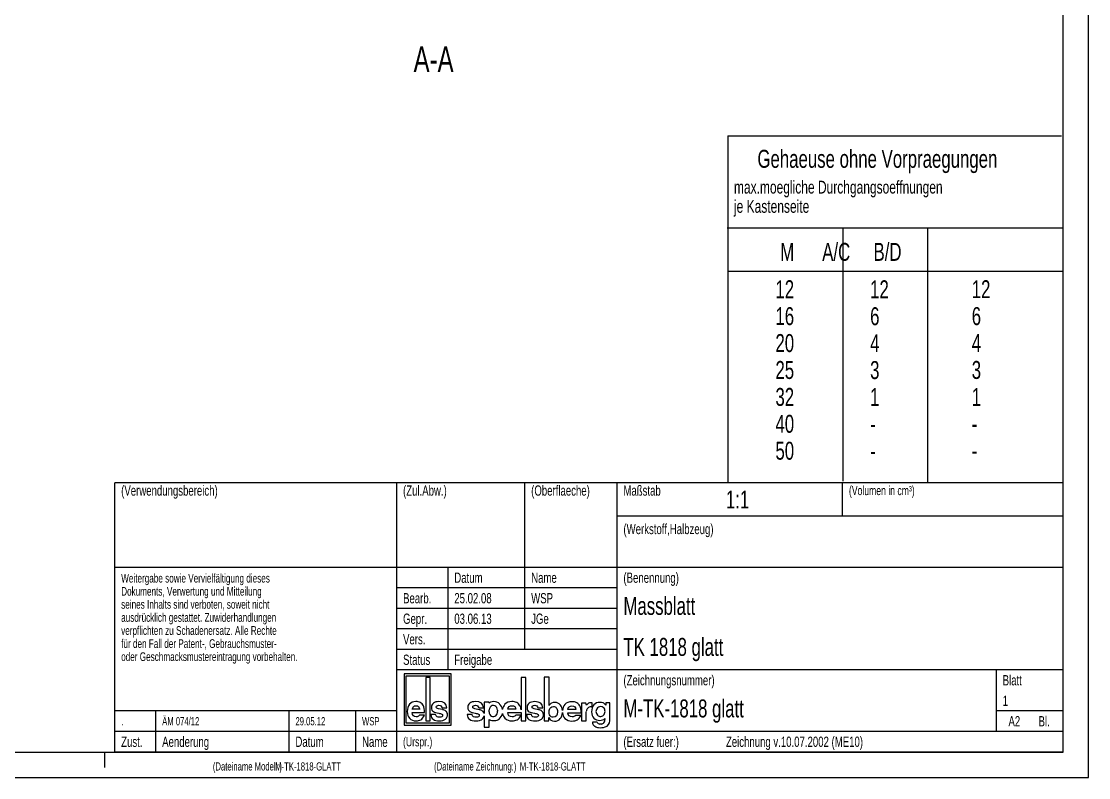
# Model space of a CAD drawing. Header units: millimetres. Extents: x 0 to 594, y 0 to 420.
# Drawn here: x 385.7 to 594, y 0 to 147.5 of the extents above; entities that cross this region are included whole.
import ezdxf

# ---------------------------------------------------------------- set-up
doc = ezdxf.new("R2010")
doc.units = ezdxf.units.MM
doc.header["$LTSCALE"] = 32.67
doc.layers.get('0').update_dxf_attribs({"linetype": 'CONTINUOUS'})
doc.styles.get("Standard").update_dxf_attribs({"font": 'txt', "width": 0.7})
doc.styles.add('TEXTSTYLE_3', font='txt', dxfattribs={"width": 0.7})
doc.styles.add('TEXTSTYLE_5', font='txt', dxfattribs={"width": 0.7})

# ---------------------------------------------------------------- blocks, each defined once
blk = doc.blocks.new('ELS-SPELSBERG-LOGO_BL0', base_point=(480.5, 15.01))
at = {"color": 5, "linetype": 'Continuous'}
for p, q in [((460.44, 20.25), (460.44, 10.25)), ((469.64, 20.25), (460.44, 20.25)), ((460.84, 10.65), (460.84, 19.85)), ((460.84, 19.85), (469.24, 19.85)), ((464.65, 19.56), (464.65, 11.07)), ((465.51, 19.56), (464.65, 19.56)), ((465.51, 11.07), (465.51, 19.56)), ((469.24, 19.85), (469.24, 10.65)), ((469.64, 10.25), (469.64, 20.25)), ((483.26, 19.56), (483.26, 13.22)), ((484.17, 19.56), (483.26, 19.56)), ((484.17, 11.09), (484.17, 19.56)), ((487.74, 19.6), (487.74, 11.11)), ((488.72, 19.6), (487.74, 19.6)), ((488.72, 14.05), (488.72, 19.6)), ((476.05, 14.74), (476.05, 12.49)), ((476.96, 14.74), (476.05, 14.74)), ((477, 14.54), (476.96, 14.74)), ((500.56, 14.59), (499.79, 14.59)), ((499.79, 14.59), (499.79, 14.15)), ((500.56, 11.1), (500.56, 14.59)), ((462.01, 12.7), (464.42, 12.7)), ((463.47, 13.35), (462.02, 13.35)), ((467.94, 13.27), (467.12, 13.45)), ((467.83, 13.64), (468.78, 13.64)), ((475.09, 13.26), (474.26, 13.45)), ((474.98, 13.64), (475.95, 13.64)), ((477.03, 12.85), (477.03, 13.25)), ((478.65, 13.18), (478.65, 12.96)), ((480.65, 12.7), (483.26, 12.7)), ((482.25, 13.35), (480.66, 13.35)), ((483.26, 12.7), (483.26, 11.09)), ((486.66, 13.26), (485.83, 13.45)), ((486.55, 13.63), (487.52, 13.63)), ((492.36, 12.67), (495, 12.67)), ((493.96, 13.32), (492.37, 13.32)), ((495.87, 14.52), (495.02, 14.52)), ((495.02, 14.52), (495.02, 11.09)), ((496.01, 14.16), (495.87, 14.52)), ((495.93, 12.45), (495.98, 12.87)), ((497, 13.84), (497.15, 13.81)), ((497.15, 13.81), (497.15, 14.57)), ((469.24, 10.65), (460.84, 10.65)), ((464.38, 12.18), (463.43, 12.18)), ((464.65, 11.07), (465.51, 11.07)), ((466.58, 12.31), (465.64, 12.31)), ((473.71, 12.31), (472.74, 12.31)), ((476.05, 12.09), (476.05, 9.87)), ((477.05, 9.87), (477.05, 11.35)), ((483.25, 12.18), (482.21, 12.18)), ((483.26, 11.09), (484.17, 11.09)), ((485.27, 12.3), (484.3, 12.3)), ((487.74, 11.11), (488.69, 11.11)), ((488.69, 11.11), (488.69, 11.71)), ((494.95, 12.15), (493.91, 12.15)), ((495.02, 11.09), (495.93, 11.09)), ((495.93, 11.09), (495.93, 12.45)), ((498.1, 10.83), (497.16, 10.83)), ((460.44, 10.25), (469.64, 10.25)), ((476.05, 9.87), (477.05, 9.87))]:
    blk.add_line(p, q, dxfattribs=at)
for centre, radius, start, end in [((496.97, 14.27), 0.345, 59.0327, 85.0304), ((467.35, 10.74), 2.59, 69.2758, 76.8543), ((474.49, 10.63), 2.7, 69.7119, 77.1464), ((477.86, 13.25), 0.832, 105.466, 180), ((478.16, 12.85), 1.14, 180, 207.1129), ((477.84, 13.31), 0.772, 31.7883, 105.466), ((477.64, 13.18), 1.01, 0, 31.7883), ((476.89, 12.96), 1.76, 343.6739, 360), ((477.71, 12.94), 1.97, 309.7463, 348.1343), ((477.71, 12.94), 1.97, 11.312, 46.3381), ((486.06, 10.63), 2.7, 69.7119, 77.1464), ((497.28, 12.73), 1.31, 148.1557, 173.6978), ((496.88, 13.02), 0.81, 100.4697, 150.7958), ((496.92, 12.79), 1.05, 85.4035, 100.4697), ((498.87, 12.91), 1, 136.017, 224.1104), ((498.77, 13.01), 0.86, 5.5735, 136.017), ((498.64, 12.91), 1, 325.2838, 10.5326), ((477.84, 12.68), 0.772, 207.1129, 343.6739), ((478.04, 12.81), 1.69, 262.2255, 297.774), ((478.58, 11.78), 0.527, 297.774, 318.4232), ((498.66, 11.07), 0.607, 202.8281, 268.9291), ((498.76, 12.75), 0.816, 221.6999, 329.3664), ((498.79, 18.48), 8.01, 268.9291, 271.0709), ((498.93, 11.07), 0.607, 271.0709, 324.7131), ((498.66, 11.27), 0.946, 324.7131, 3.2978), ((502.91, 11.51), 3.32, 179.9742, 183.2978), ((499.29, 11.1), 1.27, 287.7363, 360), ((498.54, 11.35), 1.6, 236.3397, 262.5863), ((498.74, 12.83), 3.08, 262.5863, 287.7363)]:
    blk.add_arc(centre, radius, start, end, dxfattribs=at)
for points in [[(462.75, 14.84), (462.2, 14.84), (461.77, 14.66), (461.49, 14.31)], [(463.6, 14.63), (463.36, 14.77), (463.07, 14.84), (462.75, 14.84)], [(464.19, 14.02), (464.04, 14.29), (463.85, 14.5), (463.6, 14.63)], [(467.21, 14.84), (466.76, 14.84), (466.41, 14.73), (466.15, 14.52)], [(468.78, 13.64), (468.73, 14.44), (468.2, 14.84), (467.21, 14.84)], [(474.35, 14.84), (473.89, 14.84), (473.52, 14.73), (473.26, 14.52)], [(475.95, 13.64), (475.9, 14.44), (475.36, 14.84), (474.35, 14.84)], [(477.32, 14.74), (477.22, 14.7), (477.11, 14.64), (477, 14.54)], [(477.89, 14.84), (477.67, 14.84), (477.48, 14.81), (477.32, 14.74)], [(479.07, 14.37), (478.78, 14.68), (478.38, 14.84), (477.89, 14.84)], [(481.46, 14.84), (480.85, 14.84), (480.39, 14.67), (480.08, 14.31)], [(482.4, 14.64), (482.13, 14.77), (481.82, 14.84), (481.46, 14.84)], [(483.04, 14.02), (482.88, 14.29), (482.67, 14.5), (482.4, 14.64)], [(485.91, 14.83), (485.45, 14.83), (485.09, 14.73), (484.83, 14.52)], [(487.52, 13.63), (487.47, 14.43), (486.93, 14.83), (485.91, 14.83)], [(489.81, 14.66), (489.59, 14.66), (489.39, 14.62), (489.21, 14.54)], [(490.93, 14.17), (490.66, 14.5), (490.29, 14.66), (489.81, 14.66)], [(493.17, 14.81), (492.56, 14.81), (492.1, 14.64), (491.79, 14.29)], [(494.11, 14.61), (493.84, 14.74), (493.52, 14.81), (493.17, 14.81)], [(494.75, 13.99), (494.59, 14.27), (494.37, 14.47), (494.11, 14.61)], [(496.84, 14.62), (496.52, 14.62), (496.25, 14.47), (496.01, 14.16)], [(497, 14.62), (496.93, 14.62), (496.88, 14.62), (496.84, 14.62)], [(498.65, 14.69), (498.17, 14.69), (497.78, 14.53), (497.48, 14.21)], [(499.26, 14.58), (499.07, 14.65), (498.87, 14.69), (498.65, 14.69)], [(499.79, 14.15), (499.62, 14.36), (499.44, 14.51), (499.26, 14.58)], [(461.49, 14.31), (461.2, 13.96), (461.06, 13.49), (461.06, 12.89)], [(461.06, 12.89), (461.06, 12.35), (461.21, 11.91), (461.52, 11.57)], [(462.8, 11.88), (462.31, 11.88), (462.05, 12.15), (462.01, 12.7)], [(462.02, 13.35), (462.09, 13.8), (462.34, 14.03), (462.76, 14.03)], [(462.76, 14.03), (463.19, 14.03), (463.42, 13.8), (463.47, 13.35)], [(464.42, 12.7), (464.41, 13.31), (464.34, 13.75), (464.19, 14.02)], [(466.15, 14.52), (465.89, 14.31), (465.76, 14.02), (465.76, 13.67)], [(465.76, 13.67), (465.76, 13.28), (465.89, 13.02), (466.16, 12.88)], [(466.16, 12.88), (466.42, 12.75), (466.76, 12.65), (467.18, 12.58)], [(466.7, 13.79), (466.7, 13.89), (466.75, 13.97), (466.85, 14.03)], [(466.83, 13.55), (466.75, 13.6), (466.7, 13.68), (466.7, 13.79)], [(467.12, 13.45), (467.01, 13.47), (466.91, 13.51), (466.83, 13.55)], [(466.85, 14.03), (466.94, 14.08), (467.06, 14.11), (467.21, 14.11)], [(467.18, 12.58), (467.43, 12.53), (467.63, 12.48), (467.77, 12.41)], [(467.21, 14.11), (467.57, 14.11), (467.77, 13.95), (467.83, 13.64)], [(468.79, 12.74), (468.69, 12.93), (468.52, 13.07), (468.27, 13.17)], [(468.89, 12.3), (468.89, 12.47), (468.86, 12.62), (468.79, 12.74)], [(473.26, 14.52), (472.99, 14.31), (472.86, 14.02), (472.86, 13.66)], [(472.86, 13.66), (472.86, 13.28), (473, 13.02), (473.28, 12.88)], [(473.28, 12.88), (473.54, 12.74), (473.88, 12.64), (474.31, 12.57)], [(473.83, 13.79), (473.83, 13.89), (473.88, 13.97), (473.97, 14.02)], [(473.96, 13.55), (473.87, 13.6), (473.83, 13.68), (473.83, 13.79)], [(474.26, 13.45), (474.14, 13.47), (474.04, 13.51), (473.96, 13.55)], [(473.97, 14.02), (474.07, 14.08), (474.2, 14.11), (474.35, 14.11)], [(474.31, 12.57), (474.57, 12.53), (474.77, 12.48), (474.92, 12.41)], [(474.35, 14.11), (474.71, 14.11), (474.92, 13.95), (474.98, 13.64)], [(475.96, 12.74), (475.86, 12.93), (475.69, 13.07), (475.43, 13.16)], [(476.05, 12.49), (476.03, 12.58), (476, 12.67), (475.96, 12.74)], [(480.08, 14.31), (479.85, 14.05), (479.7, 13.73), (479.64, 13.33)], [(479.64, 12.54), (479.7, 12.16), (479.86, 11.84), (480.11, 11.58)], [(481.52, 11.88), (480.98, 11.88), (480.69, 12.15), (480.65, 12.7)], [(480.66, 13.35), (480.74, 13.8), (481.01, 14.03), (481.48, 14.03)], [(481.48, 14.03), (481.94, 14.03), (482.2, 13.8), (482.25, 13.35)], [(483.26, 13.22), (483.22, 13.57), (483.15, 13.83), (483.04, 14.02)], [(484.83, 14.52), (484.56, 14.3), (484.43, 14.02), (484.43, 13.66)], [(484.43, 13.66), (484.43, 13.27), (484.57, 13.01), (484.84, 12.87)], [(484.84, 12.87), (485.1, 12.74), (485.45, 12.64), (485.88, 12.57)], [(485.4, 13.79), (485.4, 13.89), (485.44, 13.96), (485.54, 14.02)], [(485.53, 13.55), (485.44, 13.59), (485.4, 13.67), (485.4, 13.79)], [(485.83, 13.45), (485.71, 13.47), (485.61, 13.5), (485.53, 13.55)], [(485.54, 14.02), (485.64, 14.08), (485.77, 14.11), (485.91, 14.11)], [(485.88, 12.57), (486.14, 12.53), (486.34, 12.47), (486.48, 12.4)], [(485.91, 14.11), (486.28, 14.11), (486.49, 13.95), (486.55, 13.63)], [(487.53, 12.74), (487.43, 12.93), (487.25, 13.06), (487, 13.16)], [(487.63, 12.3), (487.63, 12.46), (487.6, 12.61), (487.53, 12.74)], [(488.71, 12.83), (488.71, 13.21), (488.82, 13.49), (489.03, 13.68)], [(489.12, 11.89), (488.85, 12.05), (488.71, 12.37), (488.71, 12.83)], [(489.21, 14.54), (489.02, 14.45), (488.86, 14.29), (488.72, 14.05)], [(489.03, 13.68), (489.18, 13.81), (489.35, 13.88), (489.55, 13.88)], [(490.35, 12.85), (490.35, 12.15), (490.07, 11.79), (489.52, 11.79)], [(489.55, 13.88), (489.79, 13.88), (489.99, 13.79), (490.13, 13.61)], [(490.13, 13.61), (490.28, 13.44), (490.35, 13.18), (490.35, 12.85)], [(490.9, 11.52), (491.15, 11.81), (491.29, 12.2), (491.33, 12.68)], [(491.33, 13.09), (491.3, 13.53), (491.17, 13.89), (490.93, 14.17)], [(491.79, 14.29), (491.52, 13.98), (491.36, 13.58), (491.33, 13.09)], [(491.33, 12.68), (491.36, 12.22), (491.53, 11.84), (491.82, 11.55)], [(493.23, 11.85), (492.69, 11.85), (492.4, 12.13), (492.36, 12.67)], [(492.37, 13.32), (492.45, 13.78), (492.72, 14), (493.18, 14)], [(493.18, 14), (493.65, 14), (493.91, 13.78), (493.96, 13.32)], [(495, 12.67), (494.99, 13.28), (494.91, 13.72), (494.75, 13.99)], [(497.48, 14.21), (497.17, 13.89), (497.02, 13.43), (497.02, 12.84)], [(497.02, 12.84), (497.02, 12.32), (497.17, 11.91), (497.47, 11.62)], [(461.52, 11.57), (461.82, 11.23), (462.24, 11.07), (462.77, 11.07)], [(462.77, 11.07), (463.11, 11.07), (463.41, 11.14), (463.67, 11.29)], [(463.12, 11.93), (463.04, 11.9), (462.93, 11.88), (462.8, 11.88)], [(463.43, 12.18), (463.31, 12.05), (463.2, 11.96), (463.12, 11.93)], [(463.67, 11.29), (463.93, 11.43), (464.16, 11.73), (464.38, 12.18)], [(465.64, 12.31), (465.69, 11.48), (466.25, 11.07), (467.33, 11.07)], [(466.86, 11.89), (466.7, 11.96), (466.61, 12.1), (466.58, 12.31)], [(467.34, 11.8), (467.17, 11.8), (467.01, 11.83), (466.86, 11.89)], [(467.33, 11.07), (467.85, 11.07), (468.23, 11.18), (468.5, 11.41)], [(467.77, 11.89), (467.65, 11.83), (467.51, 11.8), (467.34, 11.8)], [(467.77, 12.41), (467.88, 12.35), (467.94, 12.26), (467.94, 12.13)], [(467.94, 12.13), (467.94, 12.03), (467.88, 11.95), (467.77, 11.89)], [(468.5, 11.41), (468.76, 11.63), (468.89, 11.93), (468.89, 12.3)], [(472.74, 12.31), (472.79, 11.48), (473.37, 11.07), (474.47, 11.07)], [(473.98, 11.89), (473.83, 11.96), (473.74, 12.09), (473.71, 12.31)], [(474.48, 11.8), (474.3, 11.8), (474.14, 11.83), (473.98, 11.89)], [(474.47, 11.07), (475, 11.07), (475.39, 11.18), (475.66, 11.41)], [(474.92, 11.89), (474.8, 11.83), (474.66, 11.8), (474.48, 11.8)], [(474.92, 12.41), (475.04, 12.35), (475.1, 12.26), (475.1, 12.12)], [(475.1, 12.12), (475.1, 12.02), (475.04, 11.95), (474.92, 11.89)], [(475.66, 11.41), (475.88, 11.59), (476.01, 11.81), (476.05, 12.09)], [(477.05, 11.35), (477.14, 11.29), (477.23, 11.24), (477.32, 11.21)], [(477.32, 11.21), (477.47, 11.17), (477.63, 11.14), (477.81, 11.13)], [(480.11, 11.58), (480.45, 11.24), (480.9, 11.07), (481.48, 11.07)], [(481.48, 11.07), (481.86, 11.07), (482.19, 11.15), (482.47, 11.29)], [(481.87, 11.93), (481.78, 11.9), (481.66, 11.88), (481.52, 11.88)], [(482.21, 12.18), (482.07, 12.05), (481.96, 11.97), (481.87, 11.93)], [(482.47, 11.29), (482.75, 11.44), (483.01, 11.73), (483.25, 12.18)], [(484.3, 12.3), (484.36, 11.47), (484.94, 11.06), (486.04, 11.06)], [(485.55, 11.89), (485.4, 11.95), (485.3, 12.09), (485.27, 12.3)], [(486.05, 11.79), (485.87, 11.79), (485.7, 11.82), (485.55, 11.89)], [(486.04, 11.06), (486.57, 11.06), (486.96, 11.18), (487.23, 11.4)], [(486.49, 11.88), (486.37, 11.82), (486.22, 11.79), (486.05, 11.79)], [(486.48, 12.4), (486.6, 12.35), (486.66, 12.25), (486.66, 12.12)], [(486.66, 12.12), (486.66, 12.02), (486.6, 11.94), (486.49, 11.88)], [(487.23, 11.4), (487.5, 11.63), (487.63, 11.92), (487.63, 12.3)], [(488.69, 11.71), (488.85, 11.24), (489.21, 11.01), (489.77, 11.01)], [(489.52, 11.79), (489.36, 11.79), (489.23, 11.83), (489.12, 11.89)], [(489.77, 11.01), (490.24, 11.01), (490.61, 11.18), (490.9, 11.52)], [(491.82, 11.55), (492.16, 11.21), (492.61, 11.04), (493.19, 11.04)], [(493.19, 11.04), (493.56, 11.04), (493.9, 11.12), (494.18, 11.26)], [(493.58, 11.9), (493.48, 11.87), (493.37, 11.85), (493.23, 11.85)], [(493.91, 12.15), (493.78, 12.02), (493.67, 11.94), (493.58, 11.9)], [(494.18, 11.26), (494.46, 11.41), (494.72, 11.7), (494.95, 12.15)], [(497.16, 10.83), (497.21, 10.54), (497.31, 10.33), (497.44, 10.19)], [(497.47, 11.62), (497.78, 11.32), (498.16, 11.17), (498.64, 11.17)], [(498.64, 11.17), (499.01, 11.17), (499.33, 11.29), (499.59, 11.51)], [(497.44, 10.19), (497.51, 10.13), (497.58, 10.07), (497.66, 10.03)]]:
    blk.add_open_spline(points, degree=3, dxfattribs=at)
blk = doc.blocks.new('*T50')
at = {"color": 2, "linetype": 'Continuous'}
for p, q in [((185, 52.5), (0, 52.5)), ((0, 0), (0, 52.5)), ((55, 0), (55, 52.5)), ((80, 20), (80, 52.5)), ((98, 0), (98, 52.5)), ((142, 46), (142, 52.5)), ((185, 0), (185, 52.5)), ((185, 46), (98, 46)), ((185, 36), (0, 36)), ((65, 16), (65, 36)), ((98, 32), (55, 32)), ((98, 28), (55, 28)), ((98, 24), (55, 24)), ((98, 20), (55, 20)), ((185, 16), (55, 16)), ((172, 4), (172, 16)), ((55, 8), (0, 8)), ((8, 0), (8, 8)), ((34, 0), (34, 8)), ((47, 0), (47, 8)), ((185, 8), (172, 8)), ((185, 4), (0, 4)), ((185, 0), (0, 0))]:
    blk.add_line(p, q, dxfattribs=at)
at = {"color": 5, "linetype": 'Continuous', "attachment_point": 1, "line_spacing_factor": 0.9}
for s, insert, char_height, width in [('(Verwendungsbereich)', (1.225, 52), 2, 27.42857), ('(Zul.Abw.)', (56.225, 52), 2, 13.14286), ('(Oberflaeche)', (81.225, 52), 2, 16.57143), ('Maßstab', (99.225, 52), 2, 9.97143), ('(Volumen in cm³)', (143.225, 51.9), 1.8, 19.90286), ('(Werkstoff,Halbzeug)', (99.225, 44.5), 2, 27.14286), ('Weitergabe sowie Vervielfältigung dieses\\PDokuments, Verwertung und Mitteilung \\Pseines Inhalts sind verboten, soweit nicht \\Pausdrücklich gestattet. Zuwiderhandlungen\\Pverpflichten zu Schadenersatz. Alle Rechte\\Pfür den Fall der Patent-, Gebrauchsmuster- \\Poder Geschmacksmustereintragung vorbehalten. ', (1.225, 34.75), 1.7, 53.46905), ('Datum', (66.225, 35), 2, 7.66667), ('Name', (81.225, 35), 2, 6.28571), ('(Benennung)', (99.225, 35), 2, 14.71429), ('Bearb.', (56.225, 31), 2, 8.28571), ('25.02.08', (66.225, 31), 2, 11.57143), ('WSP', (81.225, 31), 2, 5.85714), ('Gepr.', (56.225, 27), 2, 6.85714), ('03.06.13', (66.225, 27), 2, 11), ('JGe', (81.225, 27), 2, 4.28571), ('Vers.', (56.225, 23), 2, 6.95238), ('Status', (56.225, 19), 2, 8.14286), ('Freigabe', (66.225, 19), 2, 10.90476), ('(Zeichnungsnummer)', (99.225, 15), 2, 24.90476), ('Blatt', (173.225, 15), 2, 6.28571), ('1', (173.225, 11), 2, 1.14286), ('ÄM 074/12', (9.225, 6.8), 1.6, 10.91048), ('29.05.12', (35.225, 6.8), 1.6, 8.91429), ('WSP', (48.225, 6.8), 1.6, 4.68571), ('Bl.', (180.225, 7), 2, 3.71429), ('.', (1.225, 6.8), 1.6, 0.91429), ('Zust.', (1.225, 3), 2, 6.71429), ('Aenderung', (9.225, 3), 2, 13), ('Datum', (35.225, 3), 2, 7.66667), ('Name', (48.225, 3), 2, 6.28571), ('(Urspr.)', (56.225, 2.9), 1.8, 8.87143), ('(Ersatz fuer:)', (99.225, 3), 2, 17.42857), ('Zeichnung v.10.07.2002 (ME10)', (119.225, 3), 2, 40.19048), (' \\P \\P \\P \\P \\P \\P \\P \\P \\P \\P \\P \\P \\P \\P                                           (Dateiname Modell:)', (1.225, 31.6), 1.6, 74.05714), (' \\P \\P \\P \\P \\P \\P \\P \\P \\P \\P \\P \\P \\P \\P                                                     M-TK-1818-GLATT', (9.225, 31.6), 1.6, 84.8), (' \\P \\P \\P \\P \\P \\P \\P \\P \\P \\P \\P \\P \\P \\P                                                                 (Dateiname Zeichnung:)', (35.225, 31.6), 1.6, 105.29524), (' \\P \\P \\P \\P \\P \\P \\P \\P \\P \\P \\P \\P \\P \\P                                                                          M-TK-1818-GLATT', (48.225, 31.6), 1.6, 111.2)]:
    blk.add_mtext(s, dxfattribs=dict(at, insert=insert, char_height=char_height, width=width))
at = {"color": 3, "linetype": 'Continuous', "insert": (119.225, 51), "char_height": 3.5, "width": 5.25, "attachment_point": 1, "line_spacing_factor": 0.9}
blk.add_mtext('1:1', dxfattribs=at)
at = {"color": 7, "linetype": 'Continuous', "char_height": 3.5, "attachment_point": 1, "line_spacing_factor": 0.9}
for s, insert, width in [('Massblatt', (99.225, 30.25), 21.25), ('TK 1818 glatt', (99.225, 22.25), 31.5), ('M-TK-1818 glatt', (99.225, 10.25), 36.75)]:
    blk.add_mtext(s, dxfattribs=dict(at, insert=insert, width=width))
at = {"color": 5, "linetype": 'Continuous', "insert": (175.5, 7), "char_height": 2, "width": 2.8, "attachment_point": 2, "line_spacing_factor": 0.9, "style": 'TEXTSTYLE_3'}
blk.add_mtext('A2', dxfattribs=at)

msp = doc.modelspace()

# ---------------------------------------------------------------- linework, layer by layer
at = {"color": 2, "linetype": 'Continuous'}
for p, q in [((594, 0), (594, 420)), ((402, 5), (402, 2)), ((0, 0), (594, 0))]:
    msp.add_line(p, q, dxfattribs=at)
at = {"color": 7, "linetype": 'Continuous'}
for p, q in [((589, 5), (589, 415)), ((523.5753, 125.2043), (588.6817, 125.2043)), ((523.5753, 125.2043), (523.5753, 57.534)), ((523.4883, 107.2224), (588.824, 107.2224)), ((546.0353, 107.2224), (546.0353, 57.8187)), ((562.5831, 107.2224), (562.574, 57.6232)), ((523.5753, 98.7909), (588.9664, 98.7909)), ((5, 5), (589, 5))]:
    msp.add_line(p, q, dxfattribs=at)

# ---------------------------------------------------------------- block references
msp.add_blockref('*T50', (404, 4.9999))
at = {"color": 5, "linetype": 'Continuous'}
msp.add_blockref('ELS-SPELSBERG-LOGO_BL0', (480.5, 15.0061), dxfattribs=at)

# ---------------------------------------------------------------- texts
at = {"color": 5, "linetype": 'Continuous', "line_spacing_factor": 0.9}
for s, insert, char_height, width, attachment_point in [('A-A', (470.0829, 142.6179), 5, 12.142857, 3), ('max.moegliche Durchgangsoeffnungen\\Pje Kastenseite', (524.7929, 116.4238), 2.5, 60.297619, 1), ('12\\P16\\P20\\P25\\P32\\P40\\P50', (532.8872, 97.0178), 3.5, 5.5, 1), ('12\\P6\\P4\\P3\\P1\\P-\\P-', (551.3597, 97.0014), 3.5, 5.416667, 1), ('12\\P6\\P4\\P3\\P1\\P-\\P-', (571.1875, 97.0238), 3.5, 5.416667, 1)]:
    msp.add_mtext(s, dxfattribs=dict(at, insert=insert, char_height=char_height, width=width, attachment_point=attachment_point))
at = {"color": 5, "linetype": 'Continuous', "char_height": 3.5, "attachment_point": 1, "line_spacing_factor": 0.9, "style": 'TEXTSTYLE_5'}
for s, insert, width in [('Gehaeuse ohne Vorpraegungen', (529.372, 122.4497), 54.308333), ('M      A/C     B/D', (533.824, 104.3022), 43.4875)]:
    msp.add_mtext(s, dxfattribs=dict(at, insert=insert, width=width))

doc.saveas('drawing.dxf')
